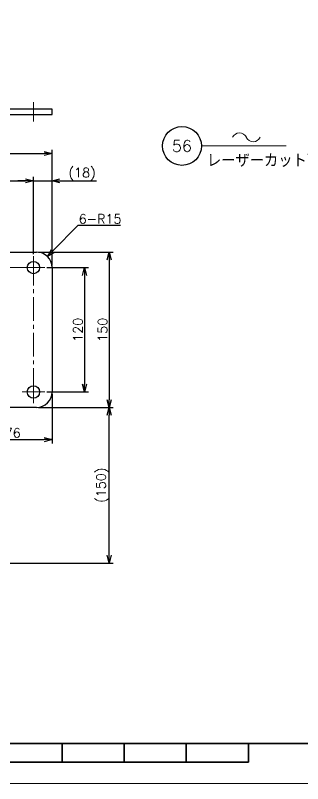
# Model space of a CAD drawing. Header units: millimetres. Extents: x 0 to 2485, y -14 to 1749.
# Drawn here: x 1356 to 1633, y 0 to 741 of the extents above; entities that cross this region are included whole.
import ezdxf
from ezdxf import colors
from ezdxf.entities.mleader import LeaderData, LeaderLine
from ezdxf.enums import TextEntityAlignment as Align
from ezdxf.math import Vec2, Vec3

# ---------------------------------------------------------------- set-up
doc = ezdxf.new("R2010")
doc.units = ezdxf.units.MM
doc.header["$LTSCALE"] = 1.2
doc.header["$PDMODE"] = 99
doc.header["$PDSIZE"] = 1
doc.linetypes.add('CENTER2', pattern=[28.575, 19.05, -3.175, 3.175, -3.175])
for name, color, linetype, lineweight in [('05_CENTER', 4, 'CENTER2', 13), ('08_DIM', 3, 'Continuous', 13), ('90_FRAME', 5, 'Continuous', 35)]:
    doc.layers.add(name, color=color, linetype=linetype, lineweight=lineweight)
doc.layers.add('91_BLANK', color=5, linetype='Continuous', lineweight=0, plot=False)
doc.styles.add('KSS_TXT', font='txt.shx', dxfattribs={"bigfont": 'extfont2.shx'})
doc.styles.get("Standard").update_dxf_attribs({"font": 'txt.shx', "bigfont": 'extfont2.shx'})
doc.dimstyles.new('KSS_DIM', dxfattribs={"dimscale": 3, "dimtxt": 3, "dimasz": 2.5, "dimexe": 1.25, "dimexo": 0.625, "dimtad": 1, "dimdsep": 46, "dimtxsty": 'KSS_TXT', "dimblk": 'OPEN30', "dimcen": 0, "dimazin": 2, "dimtfac": 0.75, "dimtmove": 0, "dimatfit": 3, "dimldrblk": 'OPEN30', "dimfxl": 1.25, "dimtolj": 1, "dimarcsym": 0})
doc.dimstyles.new('KSS_DIM$4', dxfattribs={"dimscale": 3, "dimtxt": 3, "dimasz": 2.5, "dimexe": 1.25, "dimexo": 0.625, "dimtad": 1, "dimtih": 1, "dimtoh": 1, "dimdsep": 46, "dimtxsty": 'KSS_TXT', "dimblk": 'OPEN30', "dimcen": 0, "dimazin": 2, "dimtfac": 0.75, "dimtofl": 0, "dimtmove": 0, "dimatfit": 3, "dimldrblk": 'OPEN30', "dimfxl": 1.25, "dimtolj": 1, "dimarcsym": 0})

# ---------------------------------------------------------------- blocks, each defined once
blk = doc.blocks.new('AM_BALLOON1')
at = {"transparency": 16777216}
blk.add_circle((0, 0), 5, dxfattribs=at)
blk.add_attdef('B_NUMBER', text='', height=3, dxfattribs=at).set_placement((0, 0), align=Align.MIDDLE_CENTER)
blk = doc.blocks.new('_OPEN')
at = {"color": 0, "linetype": 'ByBlock'}
for p, q in [((-1, 0.167), (0, 0)), ((0, 0), (-1, -0.167)), ((0, 0), (-1, 0))]:
    blk.add_line(p, q, dxfattribs=at)
blk = doc.blocks.new('_Open30')
at = {"color": 0, "linetype": 'ByBlock', "lineweight": -2}
for p, q in [((-1, 0.268), (0, 0)), ((0, 0), (-1, -0.268)), ((0, 0), (-1, 0))]:
    blk.add_line(p, q, dxfattribs=at)
blk = doc.blocks.new('*D232')
at = {"layer": '08_DIM', "color": 0, "lineweight": -2, "transparency": 16777216}
for p, q in [((1075.16, 499.72), (1075.16, 611.58)), ((1082.66, 607.83), (1383.66, 607.83)), ((1391.16, 499.72), (1391.16, 611.58))]:
    blk.add_line(p, q, dxfattribs=at)
at = {"layer": 'Defpoints', "color": 0, "transparency": 16777216}
for p in [(1391.16, 607.83), (1075.16, 497.85), (1391.16, 497.85)]:
    blk.add_point(p, dxfattribs=at)
at = {"layer": '08_DIM', "color": 0, "lineweight": -2, "transparency": 16777216, "xscale": 7.5, "yscale": 7.5, "zscale": 7.5, "rotation": 180}
blk.add_blockref('_Open30', (1075.16, 607.83), dxfattribs=at)
at = {"layer": '08_DIM', "color": 0, "lineweight": -2, "transparency": 16777216, "xscale": 7.5, "yscale": 7.5, "zscale": 7.5}
blk.add_blockref('_Open30', (1391.16, 607.83), dxfattribs=at)
at = {"layer": '08_DIM', "color": 0, "transparency": 16777216, "insert": (1233.16, 614.2), "char_height": 9, "attachment_point": 5, "style": 'KSS_TXT'}
blk.add_mtext('\\A1;316', dxfattribs=at)
blk = doc.blocks.new('*D233')
at = {"layer": '08_DIM', "color": 0, "lineweight": -2, "transparency": 16777216}
for p, q in [((1093.16, 510.63), (1093.16, 585.34)), ((1100.66, 581.59), (1365.66, 581.59)), ((1373.16, 510.63), (1373.16, 585.34))]:
    blk.add_line(p, q, dxfattribs=at)
at = {"layer": 'Defpoints', "color": 0, "transparency": 16777216}
for p in [(1373.16, 581.59), (1093.16, 508.75), (1373.16, 508.75)]:
    blk.add_point(p, dxfattribs=at)
at = {"layer": '08_DIM', "color": 0, "lineweight": -2, "transparency": 16777216, "xscale": 7.5, "yscale": 7.5, "zscale": 7.5, "rotation": 180}
blk.add_blockref('_Open30', (1093.16, 581.59), dxfattribs=at)
at = {"layer": '08_DIM', "color": 0, "lineweight": -2, "transparency": 16777216, "xscale": 7.5, "yscale": 7.5, "zscale": 7.5}
blk.add_blockref('_Open30', (1373.16, 581.59), dxfattribs=at)
at = {"layer": '08_DIM', "color": 0, "transparency": 16777216, "insert": (1233.16, 587.96), "char_height": 9, "attachment_point": 5, "style": 'KSS_TXT'}
blk.add_mtext('\\A1;280', dxfattribs=at)
blk = doc.blocks.new('*D234')
at = {"layer": '08_DIM', "color": 0, "lineweight": -2, "transparency": 16777216}
for p, q in [((1365.66, 581.59), (1358.16, 581.59)), ((1373.16, 510.63), (1373.16, 585.34)), ((1373.16, 581.59), (1391.16, 581.59)), ((1391.16, 499.72), (1391.16, 585.34)), ((1398.66, 581.59), (1433.91, 581.59))]:
    blk.add_line(p, q, dxfattribs=at)
at = {"layer": 'Defpoints', "color": 0, "transparency": 16777216}
for p in [(1391.16, 581.59), (1373.16, 508.75), (1391.16, 497.85)]:
    blk.add_point(p, dxfattribs=at)
at = {"layer": '08_DIM', "color": 0, "lineweight": -2, "transparency": 16777216, "xscale": 7.5, "yscale": 7.5, "zscale": 7.5}
blk.add_blockref('_Open30', (1373.16, 581.59), dxfattribs=at)
at = {"layer": '08_DIM', "color": 0, "lineweight": -2, "transparency": 16777216, "xscale": 7.5, "yscale": 7.5, "zscale": 7.5, "rotation": 180}
blk.add_blockref('_Open30', (1391.16, 581.59), dxfattribs=at)
at = {"layer": '08_DIM', "color": 0, "transparency": 16777216, "insert": (1420.04, 587.96), "char_height": 9, "attachment_point": 5, "style": 'KSS_TXT'}
blk.add_mtext('\\A1;(18)', dxfattribs=at)
blk = doc.blocks.new('*D236')
at = {"layer": '08_DIM', "color": 0, "lineweight": -2, "transparency": 16777216}
for p, q in [((1385.94, 497.85), (1426.13, 497.85)), ((1422.38, 490.35), (1422.38, 385.35)), ((1385.94, 377.85), (1426.13, 377.85))]:
    blk.add_line(p, q, dxfattribs=at)
at = {"layer": 'Defpoints', "color": 0, "transparency": 16777216}
for p in [(1384.07, 497.85), (1384.07, 377.85), (1422.38, 377.85)]:
    blk.add_point(p, dxfattribs=at)
at = {"layer": '08_DIM', "color": 0, "lineweight": -2, "transparency": 16777216, "xscale": 7.5, "yscale": 7.5, "zscale": 7.5}
for p, rotation in [((1422.38, 497.85), 90), ((1422.38, 377.85), 270)]:
    blk.add_blockref('_Open30', p, dxfattribs=dict(at, rotation=rotation))
at = {"layer": '08_DIM', "color": 0, "transparency": 16777216, "insert": (1416, 437.85), "char_height": 9, "attachment_point": 5, "rotation": 90, "style": 'KSS_TXT'}
blk.add_mtext('\\A1;120', dxfattribs=at)
blk = doc.blocks.new('*D237')
at = {"layer": '08_DIM', "color": 0, "lineweight": -2, "transparency": 16777216}
for p, q in [((1378.04, 512.85), (1449.93, 512.85)), ((1446.18, 505.35), (1446.18, 370.35)), ((1378.04, 362.85), (1449.93, 362.85))]:
    blk.add_line(p, q, dxfattribs=at)
at = {"layer": 'Defpoints', "color": 0, "transparency": 16777216}
for p in [(1376.16, 512.85), (1376.16, 362.85), (1446.18, 362.85)]:
    blk.add_point(p, dxfattribs=at)
at = {"layer": '08_DIM', "color": 0, "lineweight": -2, "transparency": 16777216, "xscale": 7.5, "yscale": 7.5, "zscale": 7.5}
for p, rotation in [((1446.18, 512.85), 90), ((1446.18, 362.85), 270)]:
    blk.add_blockref('_Open30', p, dxfattribs=dict(at, rotation=rotation))
at = {"layer": '08_DIM', "color": 0, "transparency": 16777216, "insert": (1439.8, 437.85), "char_height": 9, "attachment_point": 5, "rotation": 90, "style": 'KSS_TXT'}
blk.add_mtext('\\A1;150', dxfattribs=at)
blk = doc.blocks.new('*D238')
at = {"layer": '08_DIM', "color": 0, "lineweight": -2, "transparency": 16777216}
for p, q in [((1391.16, 375.97), (1391.16, 328.16)), ((1315.16, 360.97), (1315.16, 328.16)), ((1322.66, 331.91), (1383.66, 331.91))]:
    blk.add_line(p, q, dxfattribs=at)
at = {"layer": 'Defpoints', "color": 0, "transparency": 16777216}
for p in [(1391.16, 377.85), (1315.16, 362.85), (1391.16, 331.91)]:
    blk.add_point(p, dxfattribs=at)
at = {"layer": '08_DIM', "color": 0, "lineweight": -2, "transparency": 16777216, "xscale": 7.5, "yscale": 7.5, "zscale": 7.5, "rotation": 180}
blk.add_blockref('_Open30', (1315.16, 331.91), dxfattribs=at)
at = {"layer": '08_DIM', "color": 0, "lineweight": -2, "transparency": 16777216, "xscale": 7.5, "yscale": 7.5, "zscale": 7.5}
blk.add_blockref('_Open30', (1391.16, 331.91), dxfattribs=at)
at = {"layer": '08_DIM', "color": 0, "transparency": 16777216, "insert": (1353.16, 338.28), "char_height": 9, "attachment_point": 5, "style": 'KSS_TXT'}
blk.add_mtext('\\A1;76', dxfattribs=at)
blk = doc.blocks.new('*D240')
at = {"layer": '08_DIM', "color": 0, "lineweight": -2, "transparency": 16777216}
for p, q in [((1378.04, 362.85), (1449.93, 362.85)), ((1446.18, 220.35), (1446.18, 355.35)), ((1162.04, 212.85), (1449.93, 212.85))]:
    blk.add_line(p, q, dxfattribs=at)
at = {"layer": 'Defpoints', "color": 0, "transparency": 16777216}
for p in [(1376.16, 362.85), (1446.18, 362.85), (1160.16, 212.85)]:
    blk.add_point(p, dxfattribs=at)
at = {"layer": '08_DIM', "color": 0, "lineweight": -2, "transparency": 16777216, "xscale": 7.5, "yscale": 7.5, "zscale": 7.5}
for p, rotation in [((1446.18, 362.85), 90), ((1446.18, 212.85), 270)]:
    blk.add_blockref('_Open30', p, dxfattribs=dict(at, rotation=rotation))
at = {"layer": '08_DIM', "color": 0, "transparency": 16777216, "insert": (1439.79, 287.85), "char_height": 9, "attachment_point": 5, "rotation": 90, "style": 'KSS_TXT'}
blk.add_mtext('\\A1;(150)', dxfattribs=at)
blk = doc.blocks.new('p1ba05')
for centre, start, end in [((-2.95, 0.29), 24.2276, 155.5758), ((0, 1.62), 204.2276, 335.5758)]:
    blk.add_arc(centre, 1.62, start, end)
blk = doc.blocks.new('*D260')
at = {"layer": '08_DIM', "color": 0, "lineweight": -2, "transparency": 16777216}
for p, q in [((1416.03, 538.43), (1391.93, 513.9)), ((1456.9, 538.43), (1416.03, 538.43))]:
    blk.add_line(p, q, dxfattribs=at)
at = {"layer": 'Defpoints', "color": 0, "transparency": 16777216}
for p in [(1386.68, 508.55), (1376.16, 497.85)]:
    blk.add_point(p, dxfattribs=at)
at = {"layer": '08_DIM', "color": 0, "lineweight": -2, "transparency": 16777216, "xscale": 7.5, "yscale": 7.5, "zscale": 7.5, "rotation": 225.5092223809912}
blk.add_blockref('_Open30', (1386.68, 508.55), dxfattribs=at)
at = {"layer": '08_DIM', "color": 0, "transparency": 16777216, "insert": (1437.4, 544.8), "char_height": 9, "attachment_point": 5, "style": 'KSS_TXT'}
blk.add_mtext('\\A1;6-R15', dxfattribs=at)

msp = doc.modelspace()

# ---------------------------------------------------------------- linework, layer by layer
at = {"color": 0}
for p, q in [((1090.164, 512.849), (1376.164, 512.849)), ((1391.164, 497.849), (1391.164, 377.849)), ((1376.164, 362.849), (1320.49, 362.849))]:
    msp.add_line(p, q, dxfattribs=at)
msp.add_lwpolyline([(1075.164, 645.655), (1391.164, 645.655), (1391.164, 650.655), (1075.164, 650.655)], close=True, dxfattribs=at)
for centre in [(1373.164, 497.849), (1373.164, 377.849)]:
    msp.add_circle(centre, 6, dxfattribs=at)
for centre, start, end in [((1376.164, 497.849), 0, 90), ((1376.164, 377.849), 270, 0)]:
    msp.add_arc(centre, 15, start, end, dxfattribs=at)
at = {"layer": '05_CENTER'}
for p, q in [((1373.164, 638.719), (1373.164, 657.488)), ((1373.164, 486.947), (1373.164, 508.751)), ((1373.164, 497.849), (1093.164, 497.849)), ((1384.066, 497.849), (1362.262, 497.849)), ((1373.164, 377.849), (1373.164, 497.849)), ((1373.164, 366.947), (1373.164, 388.751)), ((1384.066, 377.849), (1362.262, 377.849))]:
    msp.add_line(p, q, dxfattribs=at)
at = {"layer": '08_DIM'}
msp.add_line((1535.03, 615.159), (1616.678, 615.159), dxfattribs=at)
at = {"layer": '90_FRAME'}
for p, q in [((1400.776, 20.765), (1400.776, 38.712)), ((1460.6, 20.765), (1460.6, 38.712)), ((1520.424, 20.765), (1520.424, 38.712)), ((1580.249, 20.765), (1580.249, 38.712)), ((982.006, 20.765), (1580.249, 20.765))]:
    msp.add_line(p, q, dxfattribs=at)
msp.add_lwpolyline([(116.538, 38.712), (2445.717, 38.712), (2445.717, 1703.874), (116.538, 1703.874)], close=True, dxfattribs=at)
at = {"layer": '91_BLANK'}
msp.add_lwpolyline([(0, 0), (2484.603, 0), (2484.603, 1748.759), (0, 1748.759)], close=True, dxfattribs=at)

# ---------------------------------------------------------------- block references
at = {"layer": '08_DIM', "xscale": 4.5, "yscale": 4.5, "zscale": 4.5}
msp.add_blockref('p1ba05', (1584.919, 619.262), dxfattribs=at)

# ---------------------------------------------------------------- texts
at = {"layer": '08_DIM', "style": 'KSS_TXT'}
msp.add_text('レーザーカット可', height=12.5, dxfattribs=at).set_placement((1540.301, 594.902))

# ---------------------------------------------------------------- dimensions: what is measured, and where the dimension line sits
at = {"layer": '08_DIM'}
for base, p1, p2, picture, middle in [((1391.164, 607.825), (1075.164, 497.849), (1391.164, 497.849), '*D232', (1233.164, 614.2)), ((1373.164, 581.59), (1093.164, 508.751), (1373.164, 508.751), '*D233', (1233.164, 587.965)), ((1391.164, 331.908), (1315.164, 362.849), (1391.164, 377.849), '*D238', (1353.164, 338.283))]:
    dim = msp.add_linear_dim(base=base, p1=p1, p2=p2, dimstyle='KSS_DIM', override={"dimarcsym": 1}, dxfattribs=at)
    dim.commit()
    dim.dimension.update_dxf_attribs({"geometry": picture, "text_midpoint": middle})
dim = msp.add_linear_dim(base=(1391.164, 581.59), p1=(1373.164, 508.751), p2=(1391.164, 497.849), text='(<>)', dimstyle='KSS_DIM', override={"dimarcsym": 1}, dxfattribs=at)
dim.commit()
dim.dimension.update_dxf_attribs({"geometry": '*D234', "text_midpoint": (1420.039, 587.965)})
dim = msp.add_radius_dim(center=(1376.164, 497.849), mpoint=(1386.676, 508.549), text='6-<>', dimstyle='KSS_DIM$4', override={"dimpost": 'R<>', "dimarcsym": 1}, dxfattribs=at)
dim.commit()
dim.dimension.update_dxf_attribs({"geometry": '*D260', "text_midpoint": (1437.402, 538.426), "dimtype": 164})
for base, p1, p2, picture, middle in [((1446.176, 362.849), (1376.164, 512.849), (1376.164, 362.849), '*D237', (1439.801, 437.849)), ((1422.376, 377.849), (1384.066, 497.849), (1384.066, 377.849), '*D236', (1416.001, 437.849))]:
    dim = msp.add_linear_dim(base=base, p1=p1, p2=p2, angle=90, dimstyle='KSS_DIM', override={"dimarcsym": 1}, dxfattribs=at)
    dim.commit()
    dim.dimension.update_dxf_attribs({"geometry": picture, "text_midpoint": middle})
dim = msp.add_linear_dim(base=(1446.176, 362.849), p1=(1160.164, 212.849), p2=(1376.164, 362.849), angle=90, text='(<>)', dimstyle='KSS_DIM', override={"dimarcsym": 1}, dxfattribs=at)
dim.commit()
dim.dimension.update_dxf_attribs({"geometry": '*D240', "text_midpoint": (1439.795, 287.849)})

# ---------------------------------------------------------------- leaders
ml = msp.add_multileader_block('Standard', dxfattribs=at)
ml.set_content('AM_BALLOON1', color=256, scale=3.75)
ml.set_attribute('B_NUMBER', '53', width=0)
ml.set_leader_properties(color=256, linetype='ByLayer', lineweight=-1)
ml.set_arrow_properties(name='OPEN')
ml.build(insert=Vec2(0, 0))
ml.multileader.update_dxf_attribs({"leader_type": 0, "has_dogleg": 0, "text_right_attachment_type": 6, "dogleg_length": 0, "arrow_head_size": 7.5, "scale": 2.5, "block_connection_type": 1})
ctx = ml.context
ctx.base_point, ctx.scale, ctx.char_height, ctx.arrow_head_size, ctx.landing_gap_size, ctx.plane_origin = Vec3(1920.562, 1561.15), 2.5, 15, 7.5, 7.5, Vec3(1920.562, 1561.15)
ctx.right_attachment, ctx.attachment_type = 6, 1
notes = []
notes.append((ctx, [(0, (0, 0, 0), (0, 0), (1, 0), 1, [])]))
ctx.block.insert = Vec3(1920.562, 1561.15)
ml = msp.add_multileader_block('Standard', dxfattribs=at)
ml.set_content('AM_BALLOON1', color=256, scale=3.75)
ml.set_attribute('B_NUMBER', '56', width=0)
ml.set_leader_properties(color=256, linetype='ByLayer', lineweight=-1)
ml.set_arrow_properties(name='OPEN')
ml.build(insert=Vec2(0, 0))
ml.multileader.update_dxf_attribs({"leader_type": 0, "has_dogleg": 0, "text_right_attachment_type": 6, "dogleg_length": 0, "arrow_head_size": 7.5, "scale": 2.5, "block_connection_type": 1})
ctx = ml.context
ctx.base_point, ctx.scale, ctx.char_height, ctx.arrow_head_size, ctx.landing_gap_size, ctx.plane_origin = Vec3(1516.253, 615.183), 2.5, 15, 7.5, 7.5, Vec3(1516.253, 615.183)
ctx.right_attachment, ctx.attachment_type = 6, 1
notes.append((ctx, [(0, (0, 0, 0), (0, 0), (1, 0), 1, [])]))
ctx.block.insert = Vec3(1516.253, 615.183)
for ctx, leaders in notes:
    for number, flags, end, landing, length, lines in leaders:
        leader = LeaderData()
        leader.index, (leader.has_last_leader_line, leader.has_dogleg_vector, leader.attachment_direction) = number, flags
        leader.last_leader_point, leader.dogleg_vector, leader.dogleg_length = Vec3(end), Vec3(landing), length
        for number, points, colour, breaks in lines:
            line = LeaderLine()
            line.index, line.vertices, line.color, line.breaks = number, Vec3.list(points), colors.encode_raw_color(colour), breaks
            leader.lines.append(line)
        ctx.leaders.append(leader)

doc.saveas('drawing.dxf')
